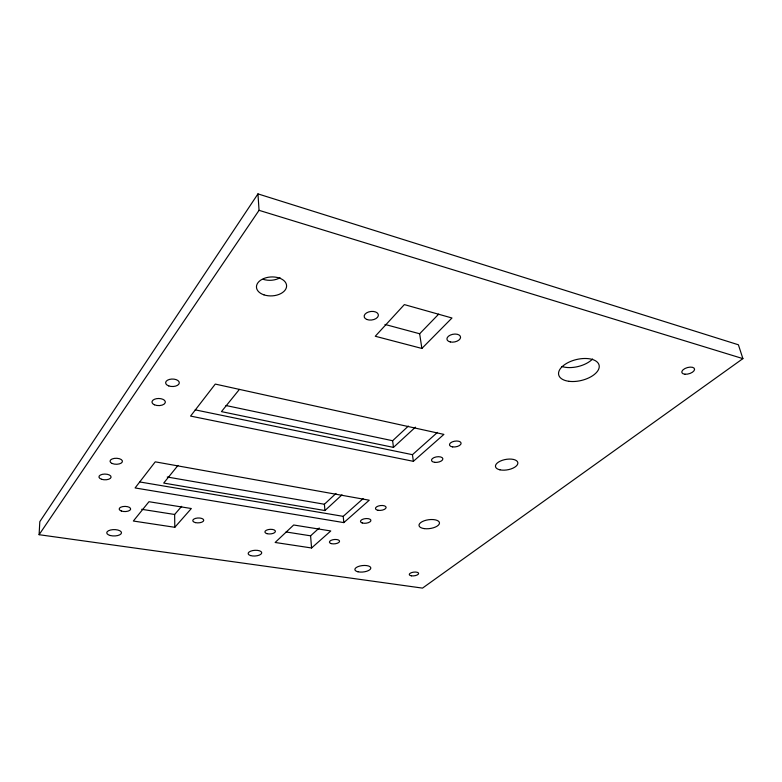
<?xml version="1.0" encoding="UTF-8"?>
<svg xmlns="http://www.w3.org/2000/svg" width="782" height="782" viewBox="0 0 782 782"><rect width="100%" height="100%" fill="white"/><g stroke="black" fill="none" stroke-linecap="round" stroke-linejoin="round"><path stroke-width="1.17" d="M39.1 534.702L39.814 521.662L257.962 193.887L738.394 344.784L742.9 358.625L422.505 588.113L39.1 534.702L259.047 210.329L257.962 193.887M177.983 465.417L163.712 483.071L324.95 510.548L341.978 494.859M239.4 389.407L221.453 411.615L393.473 447.392L415.438 427.158M174.806 527.293L191.336 508.525L148.971 501.712L133.351 521.027L174.806 527.293L174.64 514.478L181.668 506.325M421.869 348.44L451.986 318L404.353 304.599L375.262 336.25L421.869 348.44L419.66 333.758L438.692 314.129M324.95 510.548L324.393 504.253L335.996 493.452M393.473 447.392L392.623 440.725L408.36 426.082M286.046 531.965L310.591 535.817L319.252 527.987M139.949 481.986L343.22 516.355L363.112 498.642M195.187 409.856L412.456 454.684L437.48 432.387M311.568 547.977L330.776 530.968L293.68 524.996L275.137 542.473L311.568 547.977L310.591 535.817M343.836 522.611L369.251 500.206L155.247 461.839L135.09 487.948L343.836 522.611L343.22 516.355M413.365 461.321L443.902 434.401L215.275 384.079L190.573 416.083L413.365 461.321L412.456 454.684M141.689 509.297L174.64 514.478M167.26 477.01L324.393 504.253M225.939 405.516L392.623 440.725M384.959 324.432L419.66 333.758M259.047 210.329L742.9 358.625M592.59 359.006A20.625 10.889 -13.7 0 1 561.916 366.494M280.064 277.766A14.956 9.57 -2.9 0 1 263.163 279.311M110.37 535.533A7.38 3.187 -0.2 0 0 121.493 532.777A7.38 3.187 -0.2 0 0 110.477 530.02A7.38 3.187 -0.2 0 0 110.37 535.533M121.347 511.017A5.738 2.581 -0.2 0 0 130.594 509.346A5.738 2.581 -0.2 0 0 122.794 506.589A5.738 2.581 -0.2 0 0 121.347 511.017M195.49 522.62A5.494 2.444 -2.1 0 0 203.75 520.274A5.494 2.444 -2.1 0 0 195.539 518.378A5.494 2.444 -2.1 0 0 195.49 522.62M266.975 533.656A5.269 2.307 -3.9 0 0 275.372 531.643A5.269 2.307 -3.9 0 0 268.118 529.619A5.269 2.307 -3.9 0 0 266.975 533.656M331.236 543.598A5.093 2.17 -5.5 0 0 339.496 541.662A5.093 2.17 -5.5 0 0 332.77 539.756A5.093 2.17 -5.5 0 0 331.236 543.598M250.553 555.572A6.794 2.854 -3.7 0 0 261.618 553.324A6.794 2.854 -3.7 0 0 252.664 550.587A6.794 2.854 -3.7 0 0 250.553 555.572M357.951 571.779A8.015 3.236 -6.1 0 0 370.746 568.504A8.015 3.236 -6.1 0 0 359.808 566.041A8.015 3.236 -6.1 0 0 357.951 571.779M411.44 575.826A4.712 1.857 -7.2 0 0 418.624 573.568A4.712 1.857 -7.2 0 0 411.782 572.551A4.712 1.857 -7.2 0 0 411.44 575.826M362.222 522.962A5.249 2.317 -6.3 0 0 370.815 520.929A5.249 2.317 -6.3 0 0 364.031 518.857A5.249 2.317 -6.3 0 0 362.222 522.962M378.058 510.284A5.357 2.405 -6.7 0 0 386.122 507.489A5.357 2.405 -6.7 0 0 378.205 506.071A5.357 2.405 -6.7 0 0 378.058 510.284M424.176 528.603A10.322 4.457 -7.7 0 0 439.484 522.982A10.322 4.457 -7.7 0 0 424.049 520.841A10.322 4.457 -7.7 0 0 424.176 528.603M434.675 462.338A5.757 2.766 -8.4 0 0 442.866 458.711A5.757 2.766 -8.4 0 0 433.981 457.607A5.757 2.766 -8.4 0 0 434.675 462.338M452.661 446.913A5.894 2.884 -9 0 0 461.116 443.14A5.894 2.884 -9 0 0 452.094 441.947A5.894 2.884 -9 0 0 452.661 446.913M499.942 469.826A11.339 5.269 -10.1 0 0 517.792 463.706A11.339 5.269 -10.1 0 0 502.259 460.324A11.339 5.269 -10.1 0 0 499.942 469.826M568.944 381.303A20.782 10.753 -13.5 0 0 599.247 366.328A20.782 10.753 -13.5 0 0 568.485 362.379A20.782 10.753 -13.5 0 0 568.944 381.303M685.022 374.226A6.588 3.196 -16 0 0 694.582 369.28A6.588 3.196 -16 0 0 684.954 368.527A6.588 3.196 -16 0 0 685.022 374.226M263.945 294.853A15.083 9.472 -3 0 0 286.603 285.987A15.083 9.472 -3 0 0 264.033 278.431A15.083 9.472 -3 0 0 263.945 294.853M366.885 319.486A7.146 4.281 -7.3 0 0 378.312 315.762A7.146 4.281 -7.3 0 0 368.615 311.959A7.146 4.281 -7.3 0 0 366.885 319.486M450.295 341.949A6.891 3.92 -10.3 0 0 460.569 337.325A6.891 3.92 -10.3 0 0 450.403 335.058A6.891 3.92 -10.3 0 0 450.295 341.949M112.1 463.472A6.217 3.011 0.7 0 0 122.315 461.937A6.217 3.011 0.7 0 0 114.299 458.389A6.217 3.011 0.7 0 0 112.1 463.472M101.621 479.288A6.09 2.874 0.8 0 0 111.083 477.196A6.09 2.874 0.8 0 0 102.325 474.332A6.09 2.874 0.8 0 0 101.621 479.288M168.756 385.917A6.833 3.744 0.1 0 0 179.293 382.985A6.833 3.744 0.1 0 0 169.371 379.436A6.833 3.744 0.1 0 0 168.756 385.917M154.386 404.773A6.676 3.558 0.3 0 0 165.246 402.691A6.676 3.558 0.3 0 0 156.361 398.703A6.676 3.558 0.3 0 0 154.386 404.773"/></g></svg>
